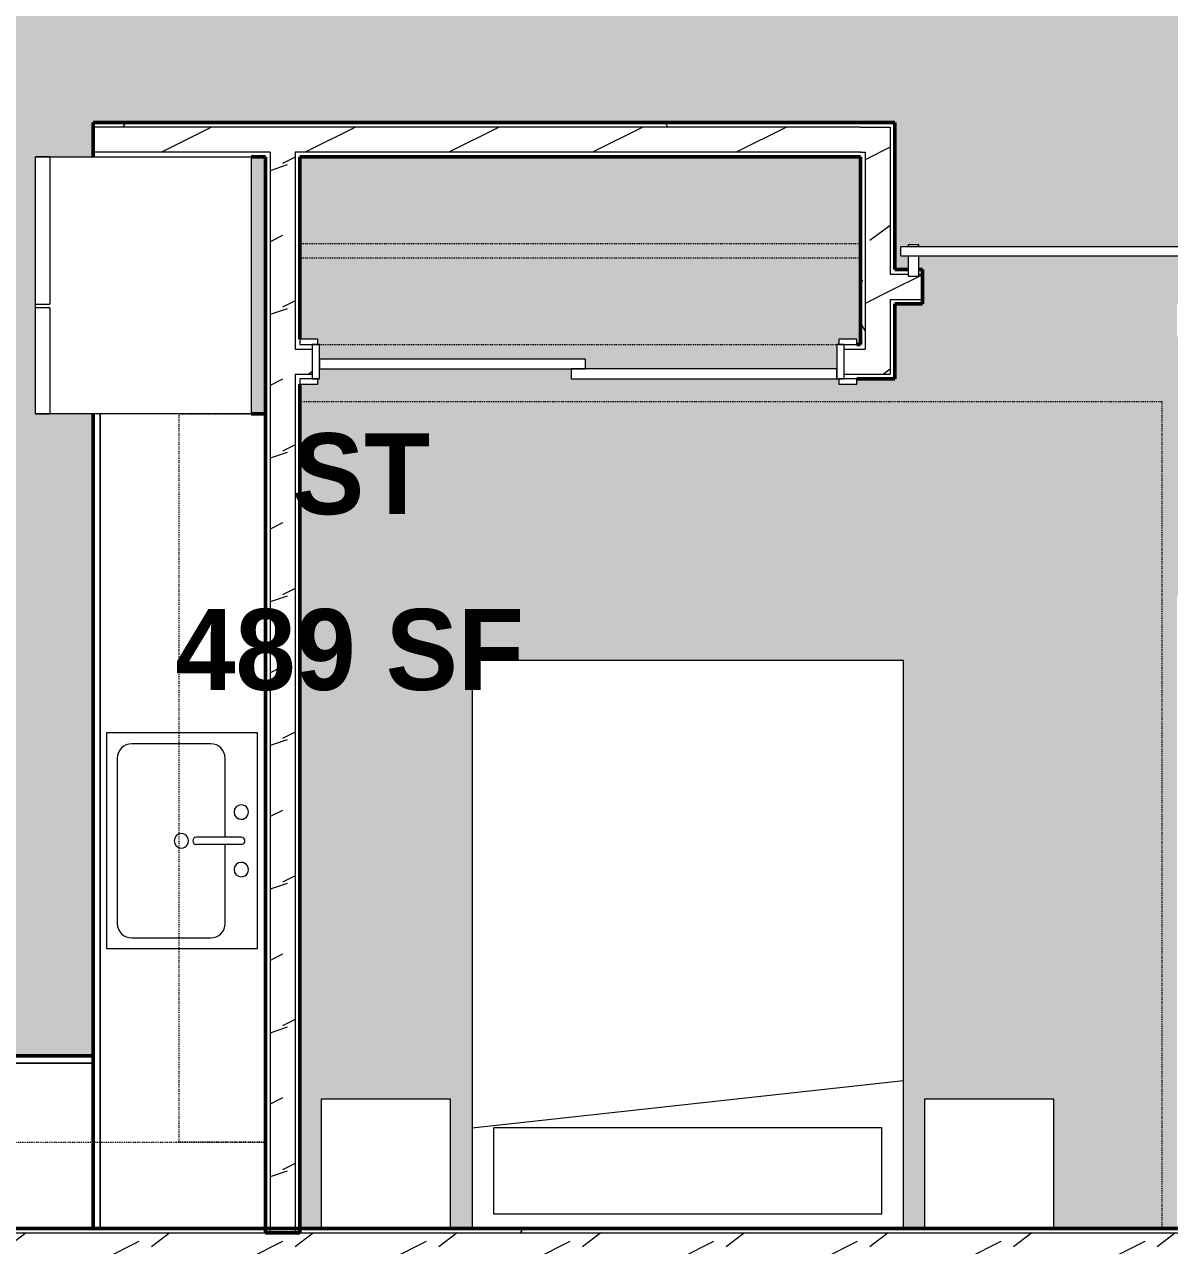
# Model space of a CAD drawing. Header units: inches. Extents: x -4294 to -464, y 9706 to 12475.
# Drawn here: x -3715 to -3555.7, y 11549 to 11718.9 of the extents above; entities that cross this region are included whole.
import ezdxf

# ---------------------------------------------------------------- set-up
doc = ezdxf.new("R2010")
doc.units = ezdxf.units.IN
doc.header["$MEASUREMENT"] = 0
doc.linetypes.add('Dash', pattern=[0.25, 0.125, -0.125])
for name, color, linetype, lineweight in [('0-1', 7, 'Continuous', 5), ('0-2', 7, 'Continuous', 9), ('A-AREA-IDEN', 2, 'Continuous', 9), ('A-AREA-PATT-4', 254, 'Continuous', 9), ('A-DOOR-1', 7, 'Continuous', 9), ('A-DOOR-2', 90, 'Continuous', 20), ('A-DOOR-3', 50, 'Continuous', 13), ('A-DOOR-4', 250, 'Continuous', 50), ('A-DOOR-FRAM-1', 90, 'Continuous', 20), ('A-WALL', 113, 'Continuous', 13), ('A-WALL-2', 250, 'Continuous', 50), ('A-WALL-3', 50, 'Continuous', 13), ('A-WALL-4', 113, 'Continuous', 50), ('A-WALL-PATT-1', 7, 'Continuous', 9), ('A-WALL-PATT-2', 8, 'Continuous', 9), ('A-WALL-PATT-5', 111, 'Continuous', 9), ('I-FURN-1', 7, 'Continuous', 9), ('I-FURN-HDLN-1', 7, 'Dash', 9), ('P-SANR-FIXT-1', 7, 'Continuous', 9), ('Q-CASE-1', 250, 'Continuous', 50), ('Q-CASE-2', 7, 'Continuous', 9), ('Q-CASE-HDLN-1', 7, 'Dash', 9), ('Q-SPCQ-1', 7, 'Continuous', 9)]:
    doc.layers.add(name, color=color, linetype=linetype, lineweight=lineweight)
doc.styles.add('Century Gothic_B', font='GOTHICB.TTF', dxfattribs={"height": 11.25})
pattern_1 = [(0, (0, 0), (38.4, 9.6), [1.584, -27.216, 1.584, -27.216, -153.6]), (0, (0, 0), (38.4, 9.6), [-57.6, 1.584, -56.016, 1.584, -27.216, -67.2]), (0, (0, 0), (38.4, 9.6), [-144, 1.584, -17.616, 1.584, -46.416]), (120, (14.4, 4.8), (-27.513844, 28.4553755), [1.584, -27.216, 1.584, -27.216, -153.6]), (120, (14.4, 4.8), (-27.513844, 28.4553755), [-57.6, 1.584, -56.016, 1.584, -27.216, -67.2]), (120, (14.4, 4.8), (-27.513844, 28.4553755), [-144, 1.584, -17.616, 1.584, -46.416]), (240, (19.2, 24), (-10.886156, -38.0553755), [1.584, -27.216, 1.584, -27.216, -153.6]), (240, (19.2, 24), (-10.886156, -38.0553755), [-57.6, 1.584, -56.016, 1.584, -27.216, -67.2]), (240, (19.2, 24), (-10.886156, -38.0553755), [-144, 1.584, -17.616, 1.584, -46.416])]
pattern_2 = [(216.87, (7.997, 19.992), (59.9755286, 39.9843071), [9.996, -89.964]), (206.565, (19.992, 13.994), (-19.991807, -19.992219), [22.352, -22.352]), (198.435, (19.992, 3.998), (-39.983821, -19.991955), [12.644, -50.576])]

# ---------------------------------------------------------------- blocks, each defined once
blk = doc.blocks.new('FOLDING_SLIDING CLOSET - 72_ x 80_-1372823-FLOOR PLAN - 3RD FLOOR')
at = {"layer": 'A-DOOR-1'}
for p, q in [((-36.25, 3), (-38.75, 3)), ((-38.75, 3), (-38.75, 2.25)), ((-38.75, 2.25), (-36.25, 2.25)), ((-36.25, 2.25), (-36.25, 3)), ((38.75, 3), (36.25, 3)), ((36.25, 3), (36.25, 2.25)), ((36.25, 2.25), (38.75, 2.25)), ((38.75, 2.25), (38.75, 3)), ((-36.25, -2.5), (-38.75, -2.5)), ((-38.75, -2.5), (-38.75, -3.25)), ((-38.75, -3.25), (-36.25, -3.25)), ((-36.25, -3.25), (-36.25, -2.5)), ((38.75, -2.5), (36.25, -2.5)), ((36.25, -2.5), (36.25, -3.25)), ((36.25, -3.25), (38.75, -3.25)), ((38.75, -3.25), (38.75, -2.5))]:
    blk.add_line(p, q, dxfattribs=at)
at = {"layer": 'A-DOOR-2'}
for p, q in [((1, 2.25), (-36, 2.25)), ((-36, 2.25), (-36, 0.87)), ((1, 0.87), (1, 2.25)), ((-36, 0.87), (1, 0.87)), ((36, 0.87), (-1, 0.87)), ((-1, 0.87), (-1, -0.5)), ((36, -0.5), (36, 0.87)), ((-1, -0.5), (36, -0.5))]:
    blk.add_line(p, q, dxfattribs=at)
at = {"layer": 'A-DOOR-FRAM-1'}
for p, q in [((-36, 2.25), (-37, 2.25)), ((-37, 2.25), (-37, -2.5)), ((-36, -2.5), (-36, 2.25)), ((36, 2.25), (36, -2.5)), ((37, 2.25), (36, 2.25)), ((37, -2.5), (37, 2.25)), ((-37, -2.5), (-36, -2.5)), ((36, -2.5), (37, -2.5))]:
    blk.add_line(p, q, dxfattribs=at)
blk = doc.blocks.new('Interior_barn_door_18732 - Interior_barn_door_18732-1655839-FLOOR PLAN - 3RD FLOOR')
at = {"layer": 'A-DOOR-1'}
for p, q in [((-23.69, -6), (-23.69, -6.07)), ((-23.44, -6.07), (-23.69, -6.07)), ((-23.69, -6.07), (-23.62, -6.07)), ((-23.63, -6.32), (-23.63, -6.57)), ((-23.59, -6.32), (-23.59, -6.57)), ((-23.56, -6.32), (-22.49, -6.32)), ((-22.49, -6.57), (-23.56, -6.57)), ((-22.69, -6.07), (-23.44, -6.07)), ((-23.32, -6.07), (-23.32, -6.32)), ((-23.32, -6.07), (-23.32, -6.32)), ((-22.82, -6.32), (-22.82, -6.07)), ((-22.82, -6.32), (-22.82, -6.07)), ((-22.44, -6.07), (-22.69, -6.07)), ((-22.51, -6.07), (-22.44, -6.07)), ((-22.49, -6.32), (-22.49, -6.57)), ((-22.44, -6.07), (-22.44, -6)), ((-20.62, -6.57), (-20.62, -6.32))]:
    blk.add_line(p, q, dxfattribs=at)
for points in [[(-23.63, -6.32), (-23.62, -6.32), (-23.6, -6.32), (-23.58, -6.32)], [(-23.58, -6.57), (-23.6, -6.57), (-23.62, -6.57), (-23.63, -6.57)]]:
    blk.add_open_spline(points, degree=3, dxfattribs=at)
for points, knots in [([(-22.49, -6.32), (-22.05, -6.32), (-21.63, -6.32), (-21.29, -6.32), (-20.97, -6.32), (-20.65, -6.32), (-20.61, -6.32), (-20.63, -6.32), (-20.63, -6.32)], [-0.722227, -0.722227, -0.722227, -0.722227, -0.6854273, -0.6485379, -0.6054888, -0.5563887, -0.4969616, -0.4885654, -0.4885654, -0.4885654, -0.4885654]), ([(-20.63, -6.57), (-20.63, -6.57), (-20.61, -6.57), (-20.65, -6.57), (-20.97, -6.57), (-21.29, -6.57), (-21.63, -6.57), (-22.05, -6.57), (-22.49, -6.57)], [0.4885654, 0.4885654, 0.4885654, 0.4885654, 0.4969616, 0.5563887, 0.6054888, 0.6485379, 0.6854273, 0.722227, 0.722227, 0.722227, 0.722227])]:
    blk.add_open_spline(points, degree=3, knots=knots, dxfattribs=at)
at = {"layer": 'A-DOOR-3'}
for p, q in [((-57.5, -1.47), (-59, -1.47)), ((-59, -1.47), (-59, -4.32)), ((-57.5, -4.32), (-57.5, -1.47)), ((20, -1.47), (18.5, -1.47)), ((18.5, -1.47), (18.5, -4.32)), ((20, -4.32), (20, -1.47)), ((-53.24, -4.32), (-60, -4.32)), ((-60, -4.95), (-60, -4.32)), ((-60, -5.57), (-60, -4.95)), ((-53.29, -4.23), (-52.82, -4.98)), ((-53.29, -4.23), (-52.79, -4.23)), ((-52.82, -4.92), (-53.29, -5.67)), ((-52.79, -4.23), (-52.29, -4.23)), ((-52.76, -4.98), (-52.29, -4.23)), ((-52.29, -5.67), (-52.76, -4.92)), ((-23.44, -4.32), (-52.35, -4.32)), ((-50.9, -4.07), (-24.9, -4.07)), ((-23.5, -4.23), (-23.03, -4.98)), ((-23.5, -4.23), (-23, -4.23)), ((-23.03, -4.92), (-23.5, -5.67)), ((-23, -4.23), (-22.5, -4.23)), ((-22.97, -4.98), (-22.5, -4.23)), ((-22.5, -5.67), (-22.97, -4.92)), ((21, -4.32), (-22.56, -4.32)), ((21, -4.32), (21, -4.95)), ((21, -4.95), (21, -5.57)), ((-60, -5.57), (-53.23, -5.57)), ((-59, -5.57), (-59, -5.85)), ((-59, -5.85), (-57.5, -5.85)), ((-57.5, -5.85), (-57.5, -5.57)), ((-53.56, -5.67), (-53.56, -6)), ((-52.06, -5.67), (-53.56, -5.67)), ((-52.06, -6), (-53.56, -6)), ((-52.35, -5.57), (-23.44, -5.57)), ((-52.06, -6), (-52.06, -5.67)), ((-24.9, -5.82), (-50.9, -5.82)), ((-23.73, -6), (-23.73, -5.67)), ((-22.23, -5.67), (-23.73, -5.67)), ((-22.23, -6), (-23.73, -6)), ((-22.56, -5.57), (21, -5.57)), ((-22.23, -5.67), (-22.23, -6)), ((18.5, -5.57), (18.5, -5.85)), ((18.5, -5.85), (20, -5.85)), ((20, -5.85), (20, -5.57))]:
    blk.add_line(p, q, dxfattribs=at)
at = {"layer": 'A-DOOR-4'}
for p, q in [((-50.9, -4.07), (-55.9, -4.07)), ((-55.9, -4.07), (-55.9, -4.32)), ((-50.9, -4.33), (-50.9, -4.07)), ((-19.9, -4.07), (-24.9, -4.07)), ((-24.9, -4.07), (-24.9, -4.33)), ((-19.9, -4.34), (-19.9, -4.07)), ((-55.9, -5.57), (-55.9, -5.82)), ((-55.9, -5.82), (-53.56, -5.82)), ((-52.06, -5.82), (-50.9, -5.82)), ((-50.9, -5.82), (-50.9, -5.57)), ((-24.9, -5.57), (-24.9, -5.82)), ((-24.9, -5.82), (-23.73, -5.82)), ((-22.23, -5.82), (-19.9, -5.82)), ((-19.9, -5.82), (-19.9, -5.55))]:
    blk.add_line(p, q, dxfattribs=at)
blk = doc.blocks.new('OD_CW_Closet - OD_CW_Closet-1695006-FLOOR PLAN - 3RD FLOOR')
at = {"layer": 'Q-CASE-HDLN-1'}
for p, q in [((78.78, 24), (0.74, 24)), ((0.74, 24), (0.74, -1.37)), ((78.78, -2.12), (78.78, 24)), ((0.74, 11.94), (78.78, 11.94)), ((0.74, 9.94), (78.78, 9.94)), ((3.49, -2.12), (75.49, -2.12)), ((78.24, -2.12), (78.78, -2.12))]:
    blk.add_line(p, q, dxfattribs=at)
blk = doc.blocks.new('Bed-Standard - Queen 60_ x 79_-1242961-FLOOR PLAN - 3RD FLOOR')
at = {"layer": 'I-FURN-1'}
for p, q in [((-19.31, 37.7), (-19.31, -41.3)), ((40.69, -41.3), (40.69, 37.7)), ((-16.31, 35.7), (-16.31, 23.7)), ((-16.31, 35.7), (37.69, 35.7)), ((37.69, 35.7), (37.69, 23.7)), ((40.69, 23.7), (-19.31, 17.13)), ((-16.31, 23.7), (37.69, 23.7)), ((-19.31, -41.3), (40.69, -41.3))]:
    blk.add_line(p, q, dxfattribs=at)
at = {"layer": 'I-FURN-HDLN-1'}
for p, q in [((-55.31, 37.7), (-55.31, -77.3)), ((-55.31, -77.3), (64.69, -77.3))]:
    blk.add_line(p, q, dxfattribs=at)
blk = doc.blocks.new('Table-Night Stand - 18_ x 18_ x 24_-V20-FLOOR PLAN - 3RD FLOOR')
at = {"layer": 'I-FURN-1'}
for p, q in [((0.15, 18), (0.15, 0)), ((18.15, 0), (18.15, 18)), ((0.15, 0), (18.15, 0))]:
    blk.add_line(p, q, dxfattribs=at)
blk = doc.blocks.new('Refrigerator_-_Side-by-Side_6047 - 36_ X 30_-1372843-FLOOR PLAN - 3RD FLOOR')
at = {"layer": 'Q-SPCQ-1'}
for p, q in [((-17.88, 15.58), (17.87, 15.58)), ((-17.88, -14.42), (-17.88, 15.58)), ((-17.88, 15.58), (-3.13, 15.58)), ((-17.88, 15.58), (-17.88, 13.58)), ((-3.13, 13.58), (-3.13, 15.58)), ((-2.63, 15.58), (17.87, 15.58)), ((-2.63, 15.58), (-2.63, 13.58)), ((17.87, 15.58), (17.87, -14.42)), ((17.87, 13.58), (17.87, 15.58)), ((-3.13, 13.58), (-17.88, 13.58)), ((17.87, 13.58), (-2.63, 13.58)), ((17.87, -14.42), (-17.88, -14.42))]:
    blk.add_line(p, q, dxfattribs=at)
blk = doc.blocks.new('OD_CW_Base Cabinet - OD_CW_Base Cabinet-2082503-FLOOR PLAN - 3RD FLOOR')
at = {"layer": 'Q-CASE-1'}
for p, q in [((0.74, 24), (0.74, 22)), ((0.74, 0), (114.06, 0))]:
    blk.add_line(p, q, dxfattribs=at)
at = {"layer": 'Q-CASE-2'}
for p, q in [((0.74, 22), (0.74, 24)), ((0.74, 1), (114.06, 1)), ((114.06, 1), (0.74, 1)), ((114.06, 0), (0.74, 0))]:
    blk.add_line(p, q, dxfattribs=at)
blk = doc.blocks.new('Sink Kitchen-Single - 30_ x 21_-366345-FLOOR PLAN - 3RD FLOOR')
at = {"layer": 'P-SANR-FIXT-1'}
for p, q in [((15.62, 10.59), (-14.38, 10.59)), ((-14.38, 10.59), (-14.38, -10.41)), ((15.62, -10.41), (15.62, 10.59)), ((0.12, 8.34), (0.12, 2.09)), ((1.12, 8.34), (1.12, 2.09)), ((0.12, 6.09), (-10.88, 6.09)), ((12.12, 6.09), (1.12, 6.09)), ((-12.88, 4.09), (-12.88, -6.91)), ((14.12, -6.91), (14.12, 4.09)), ((-10.88, -8.91), (12.12, -8.91)), ((-14.38, -10.41), (15.62, -10.41))]:
    blk.add_line(p, q, dxfattribs=at)
for centre, radius, start, end in [((-3.38, 8.34), 1, 360, 180), ((0.62, 8.34), 0.5, 360, 180), ((4.62, 8.34), 1, 360, 180), ((-3.38, 8.34), 1, 180, 0), ((4.62, 8.34), 1, 180, 360), ((-10.88, 4.09), 2, 90, 180), ((12.12, 4.09), 2, 360, 90), ((0.62, 2.09), 0.5, 180, 0), ((0.62, 0), 1, 360, 180), ((0.62, 0), 1, 180, 0), ((-10.88, -6.91), 2, 180, 270), ((12.12, -6.91), 2, 270, 0)]:
    blk.add_arc(centre, radius, start, end, dxfattribs=at)
blk = doc.blocks.new('OD_CW_Base Cabinet - OD_CW_Base Cabinet-1965639-FLOOR PLAN - 3RD FLOOR')
at = {"layer": 'Q-CASE-1'}
for p, q in [((0.74, 24), (0.74, 0)), ((0.74, 0), (17.97, 0)), ((41.97, 0), (110.41, 0))]:
    blk.add_line(p, q, dxfattribs=at)
at = {"layer": 'Q-CASE-2'}
for p, q in [((0.74, 1), (0.74, 24)), ((0.74, 0), (0.74, 1)), ((0.74, 1), (17.97, 1)), ((17.97, 1), (0.74, 1)), ((17.97, 0), (0.74, 0)), ((41.97, 1), (110.41, 1)), ((110.41, 1), (41.97, 1)), ((110.41, 0), (41.97, 0))]:
    blk.add_line(p, q, dxfattribs=at)
blk = doc.blocks.new('OD_CW_Upper Cabinet - OD_CW_Upper Cabinet-1965667-FLOOR PLAN - 3RD FLOOR')
at = {"layer": 'Q-CASE-HDLN-1'}
for p, q in [((0.74, -24), (0.74, -12)), ((0.74, -12), (134.41, -12)), ((134.41, -12), (134.41, -24)), ((134.41, -24), (0.74, -24))]:
    blk.add_line(p, q, dxfattribs=at)
blk = doc.blocks.new('OD_CW_Upper Cabinet - OD_CW_Upper Cabinet-2082473-FLOOR PLAN - 3RD FLOOR')
at = {"layer": 'Q-CASE-HDLN-1'}
for p, q in [((0.74, -24), (0.74, -12)), ((0.74, -12), (102.06, -12)), ((102.06, -12), (102.06, -24)), ((102.06, -24), (0.74, -24))]:
    blk.add_line(p, q, dxfattribs=at)
blk = doc.blocks.new('CTR - 1st Phase - Unit Layouts_rvt-1-FLOOR PLAN - 3RD FLOOR')
at = {"layer": 'A-WALL-PATT-1'}
h = blk.add_hatch(dxfattribs=at)
h.set_pattern_fill('FP_1', color=256, style=0, pattern_type=2)
h.set_pattern_definition(pattern_1)
h.paths.add_polyline_path([(-3680.87, 11704.56), (-3594.57, 11704.56), (-3594.59, 11705.19), (-3705.49, 11705.19), (-3705.49, 11704.56), (-3683.49, 11704.56)], flags=0)
h = blk.add_hatch(dxfattribs=at)
h.set_pattern_fill('FP_1', color=256, style=0, pattern_type=2)
h.set_pattern_definition(pattern_1)
h.paths.add_polyline_path([(-3677.37, 11551.36), (-3676.74, 11551.36), (-3676.74, 11670.19), (-3677.37, 11670.19), (-3677.37, 11616.06)], flags=0)
h.paths.add_polyline_path([(-3677.37, 11673.69), (-3676.74, 11673.69), (-3676.74, 11700.44), (-3677.37, 11700.43), (-3677.37, 11674.31)], flags=0)
h = blk.add_hatch(dxfattribs=at)
h.set_pattern_fill('FP_1', color=256, style=0, pattern_type=2)
h.set_pattern_definition(pattern_1)
h.paths.add_polyline_path([(-3598.07, 11674.31), (-3598.07, 11701.06), (-3598.69, 11701.06), (-3598.69, 11674.31)], flags=0)
h = blk.add_hatch(dxfattribs=at)
h.set_pattern_fill('FP_1', color=256, style=0, pattern_type=2)
h.set_pattern_definition(pattern_1)
h.paths.add_polyline_path([(-3593.94, 11679.99), (-3590.1, 11679.99), (-3590.1, 11680.61), (-3593.94, 11680.61)], flags=0)
h.paths.add_polyline_path([(-3503.67, 11679.99), (-3503.67, 11680.61), (-3550.55, 11680.61), (-3550.55, 11679.99), (-3504.85, 11679.99)], flags=0)
at = {"layer": 'A-WALL-PATT-2'}
h = blk.add_hatch(dxfattribs=at)
h.set_pattern_fill('FP_2', color=256, style=0, pattern_type=2)
h.set_pattern_definition(pattern_2)
h.paths.add_polyline_path([(-3670.24, 11701.06), (-3598.07, 11701.07), (-3598.07, 11704.56), (-3705.49, 11704.56), (-3705.49, 11701.06), (-3677.37, 11701.06)], flags=0)
h = blk.add_hatch(dxfattribs=at)
h.set_pattern_fill('FP_2', color=256, style=0, pattern_type=2)
h.set_pattern_definition(pattern_2)
h.paths.add_polyline_path([(-3598.05, 11673.69), (-3594.57, 11673.69), (-3594.57, 11704.56), (-3598.07, 11704.56), (-3598.07, 11673.69)], flags=0)
h = blk.add_hatch(dxfattribs=at)
h.set_pattern_fill('FP_2', color=256, style=0, pattern_type=2)
h.set_pattern_definition(pattern_2)
h.paths.add_polyline_path([(-3680.87, 11550.74), (-3677.37, 11550.74), (-3677.37, 11701.06), (-3680.87, 11701.06), (-3680.87, 11616.06)], flags=0)
h = blk.add_hatch(dxfattribs=at)
h.set_pattern_fill('FP_2', color=256, style=0, pattern_type=2)
h.set_pattern_definition(pattern_2)
h.paths.add_polyline_path([(-3594.57, 11680.61), (-3590.1, 11680.61), (-3590.1, 11684.11), (-3590.6, 11684.11), (-3590.6, 11683.84), (-3592.1, 11683.84), (-3592.1, 11684.11), (-3594.57, 11684.11)], flags=0)
h.paths.add_polyline_path([(-3554.05, 11680.61), (-3503.67, 11680.61), (-3503.67, 11684.11), (-3513.1, 11684.11), (-3513.1, 11683.84), (-3514.6, 11683.84), (-3514.6, 11684.11), (-3554.1, 11684.11), (-3554.1, 11680.61)], flags=0)
h = blk.add_hatch(dxfattribs=at)
h.set_pattern_fill('FP_2', color=256, style=0, pattern_type=2)
h.set_pattern_definition(pattern_2)
h.paths.add_polyline_path([(-3674.99, 11670.19), (-3674.99, 11673.69), (-3677.37, 11673.69), (-3677.37, 11670.19), (-3676.74, 11670.19)], flags=0)
h.paths.add_polyline_path([(-3594.57, 11670.19), (-3594.57, 11673.69), (-3600.99, 11673.69), (-3600.99, 11670.19), (-3598.07, 11670.19)], flags=0)
at = {"layer": 'A-WALL-2'}
for p, q in [((-3598.69, 11705.19), (-3705.49, 11705.19)), ((-3705.49, 11705.19), (-3705.49, 11700.44)), ((-3594.57, 11705.19), (-3598.69, 11705.19)), ((-3593.94, 11705.19), (-3594.57, 11705.19)), ((-3593.94, 11684.74), (-3593.94, 11705.19)), ((-3683.49, 11700.44), (-3681.49, 11700.44)), ((-3681.49, 11700.44), (-3681.49, 11550.74)), ((-3676.74, 11675.06), (-3676.74, 11700.44)), ((-3676.74, 11700.44), (-3598.69, 11700.44)), ((-3598.69, 11700.44), (-3598.69, 11674.31)), ((-3592.1, 11684.74), (-3593.94, 11684.74)), ((-3590.1, 11684.74), (-3590.6, 11684.74)), ((-3590.1, 11679.99), (-3590.1, 11684.74)), ((-3593.94, 11679.99), (-3590.1, 11679.99)), ((-3593.94, 11674.31), (-3593.94, 11679.99)), ((-3598.69, 11674.31), (-3599.24, 11674.31)), ((-3593.94, 11670.19), (-3593.94, 11674.31)), ((-3599.24, 11669.56), (-3593.94, 11669.56)), ((-3593.94, 11669.56), (-3593.94, 11670.19)), ((-3676.74, 11550.74), (-3676.74, 11668.81)), ((-3681.49, 11550.74), (-3676.74, 11550.74))]:
    blk.add_line(p, q, dxfattribs=at)
at = {"layer": 'A-WALL-3'}
for p, q in [((-3598.69, 11704.56), (-3705.49, 11704.56)), ((-3598.69, 11704.56), (-3598.07, 11704.56)), ((-3598.07, 11704.56), (-3594.57, 11704.56)), ((-3594.57, 11704.56), (-3594.57, 11684.11)), ((-3680.87, 11701.06), (-3705.49, 11701.06)), ((-3680.87, 11701.06), (-3680.87, 11700.44)), ((-3680.87, 11700.44), (-3680.87, 11550.74)), ((-3677.37, 11701.06), (-3677.37, 11700.44)), ((-3598.69, 11701.06), (-3677.37, 11701.06)), ((-3677.37, 11700.44), (-3677.37, 11673.69)), ((-3598.69, 11701.06), (-3598.07, 11701.06)), ((-3598.07, 11701.06), (-3598.07, 11674.31)), ((-3594.57, 11684.11), (-3593.94, 11684.11)), ((-3593.94, 11684.11), (-3592.1, 11684.11)), ((-3590.6, 11684.11), (-3590.1, 11684.11)), ((-3594.57, 11680.61), (-3593.94, 11680.61)), ((-3594.57, 11680.61), (-3594.57, 11674.31)), ((-3593.94, 11680.61), (-3590.1, 11680.61)), ((-3677.37, 11673.69), (-3676.74, 11673.69)), ((-3676.74, 11673.69), (-3674.99, 11673.69)), ((-3600.99, 11673.69), (-3598.07, 11673.69)), ((-3598.07, 11674.31), (-3598.07, 11673.69)), ((-3594.57, 11674.31), (-3594.57, 11673.69)), ((-3594.57, 11673.69), (-3594.57, 11670.19)), ((-3677.37, 11670.19), (-3676.74, 11670.19)), ((-3677.37, 11670.19), (-3677.37, 11550.74)), ((-3676.74, 11670.19), (-3674.99, 11670.19)), ((-3600.99, 11670.19), (-3594.57, 11670.19))]:
    blk.add_line(p, q, dxfattribs=at)
at = {"layer": '0-2'}
for name, p, rotation in [('Refrigerator_-_Side-by-Side_6047 - 36_ X 30_-1372843-FLOOR PLAN - 3RD FLOOR', (-3697.91, 11682.56), 90.00000000001177), ('Interior_barn_door_18732 - Interior_barn_door_18732-1655839-FLOOR PLAN - 3RD FLOOR', (-3572.1, 11682.36), 180), ('FOLDING_SLIDING CLOSET - 72_ x 80_-1372823-FLOOR PLAN - 3RD FLOOR', (-3637.99, 11671.81), 180), ('Bed-Standard - Queen 60_ x 79_-1242961-FLOOR PLAN - 3RD FLOOR', (-3612.05, 11589.07), 180), ('OD_CW_Base Cabinet - OD_CW_Base Cabinet-2082503-FLOOR PLAN - 3RD FLOOR', (-3705.49, 11665.43), 270.0000000000099), ('OD_CW_Upper Cabinet - OD_CW_Upper Cabinet-2082473-FLOOR PLAN - 3RD FLOOR', (-3705.49, 11562.63), 90.00000000001414), ('Sink Kitchen-Single - 30_ x 21_-366345-FLOOR PLAN - 3RD FLOOR', (-3693.21, 11605.91), 269.9999999999972), ('OD_CW_Base Cabinet - OD_CW_Base Cabinet-1965639-FLOOR PLAN - 3RD FLOOR', (-3704.75, 11575.36), 180), ('Table-Night Stand - 18_ x 18_ x 24_-V20-FLOOR PLAN - 3RD FLOOR', (-3655.59, 11569.36), 180), ('Table-Night Stand - 18_ x 18_ x 24_-V20-FLOOR PLAN - 3RD FLOOR', (-3571.66, 11569.36), 180)]:
    blk.add_blockref(name, p, dxfattribs=dict(at, rotation=rotation))
for name, p in [('OD_CW_Closet - OD_CW_Closet-1695006-FLOOR PLAN - 3RD FLOOR', (-3677.48, 11676.44)), ('OD_CW_Upper Cabinet - OD_CW_Upper Cabinet-1965667-FLOOR PLAN - 3RD FLOOR', (-3815.9, 11575.36))]:
    blk.add_blockref(name, p, dxfattribs=at)

msp = doc.modelspace()

# ---------------------------------------------------------------- hatches: boundary and pattern name
at = {"layer": 'A-AREA-PATT-4'}
h = msp.add_hatch(color=256, dxfattribs=at)
h.paths.add_polyline_path([(-3652.74, 11551.36), (-3652.74, 11630.36), (-3592.74, 11630.36), (-3592.74, 11551.36), (-3589.81, 11551.36), (-3589.81, 11569.36), (-3571.81, 11569.36), (-3571.81, 11551.36), (-3554.67, 11551.36), (-3554.67, 11639.41), (-3549.92, 11639.41), (-3549.92, 11551.36), (-3513.92, 11551.36), (-3513.92, 11584.12), (-3507.55, 11584.12), (-3507.55, 11579.37), (-3509.17, 11579.37), (-3509.17, 11551.36), (-3483.97, 11551.36), (-3483.97, 11579.37), (-3487.55, 11579.37), (-3487.55, 11584.12), (-3483.97, 11584.12), (-3483.97, 11592.14), (-3491.7, 11592.14), (-3492.66, 11592.27), (-3493.56, 11592.64), (-3494.33, 11593.23), (-3494.93, 11594), (-3495.3, 11594.9), (-3495.43, 11595.94), (-3495.43, 11597.25), (-3498.45, 11596.91), (-3499.45, 11595.71), (-3500.45, 11595.15), (-3501.96, 11594.79), (-3502.45, 11594.7), (-3503.45, 11594.62), (-3505.44, 11594.79), (-3507.45, 11595.33), (-3509.8, 11596.22), (-3511.45, 11596.99), (-3513.45, 11598.38), (-3514.45, 11599.38), (-3514.95, 11600.24), (-3515.45, 11601.62), (-3515.45, 11602.62), (-3514.95, 11603.99), (-3514.45, 11604.86), (-3513.3, 11605.96), (-3511.45, 11607.24), (-3509.45, 11608.18), (-3507.45, 11608.9), (-3505.44, 11609.44), (-3503.45, 11609.62), (-3501.92, 11609.44), (-3501.45, 11609.35), (-3500.45, 11609.08), (-3499.45, 11608.52), (-3498.45, 11607.33), (-3495.43, 11606.98), (-3495.43, 11608.37), (-3495.3, 11609.33), (-3494.93, 11610.23), (-3494.33, 11611), (-3493.56, 11611.59), (-3492.66, 11611.96), (-3491.7, 11612.09), (-3483.97, 11612.09), (-3483.97, 11620.12), (-3507.97, 11620.12), (-3507.97, 11678.11), (-3483.97, 11678.11), (-3483.97, 11679.99), (-3549.92, 11679.99), (-3549.92, 11675.41), (-3554.67, 11675.41), (-3554.67, 11679.99), (-3554.1, 11679.99), (-3554.1, 11684.74), (-3514.6, 11684.74), (-3514.6, 11686.69), (-3516.2, 11686.69), (-3516.2, 11686.44), (-3552.2, 11686.44), (-3552.2, 11686.69), (-3590.6, 11686.69), (-3590.6, 11684.74), (-3590.1, 11684.74), (-3590.1, 11679.99), (-3593.94, 11679.99), (-3593.94, 11669.56), (-3599.24, 11669.56), (-3599.24, 11668.81), (-3601.74, 11668.81), (-3601.74, 11669.56), (-3638.99, 11669.56), (-3638.99, 11670.94), (-3673.99, 11670.94), (-3673.99, 11669.56), (-3674.24, 11669.56), (-3674.24, 11668.81), (-3676.74, 11668.81), (-3676.74, 11551.36), (-3673.74, 11551.36), (-3673.74, 11569.36), (-3655.74, 11569.36), (-3655.74, 11551.36)], flags=0)
h.paths.add_polyline_path([(-3504.92, 11688.99), (-3540.92, 11688.99), (-3540.92, 11690.74), (-3504.92, 11690.74)], flags=0)
h.paths.add_polyline_path([(-3851.85, 11557.21), (-3848.54, 11557.21), (-3848.54, 11583.21), (-3823.54, 11583.21), (-3823.54, 11557.21), (-3819.91, 11557.21), (-3819.91, 11582.38), (-3820.54, 11582.38), (-3820.54, 11587.13), (-3815.16, 11587.13), (-3815.16, 11575.36), (-3705.49, 11575.36), (-3705.49, 11664.69), (-3713.49, 11664.69), (-3713.49, 11700.44), (-3705.49, 11700.44), (-3705.49, 11705.19), (-3593.94, 11705.19), (-3593.94, 11684.74), (-3592.1, 11684.74), (-3592.1, 11686.69), (-3593.1, 11686.71), (-3593.1, 11687.94), (-3592.1, 11687.94), (-3592.1, 11688.21), (-3590.6, 11688.21), (-3590.6, 11687.94), (-3552.2, 11687.94), (-3552.2, 11688.19), (-3549.86, 11688.19), (-3549.86, 11688.36), (-3549.58, 11688.36), (-3549.53, 11688.44), (-3549.21, 11688.44), (-3549.26, 11688.69), (-3551.46, 11688.71), (-3551.41, 11688.94), (-3548.47, 11688.94), (-3548.52, 11688.69), (-3548.86, 11688.69), (-3548.86, 11688.44), (-3548.48, 11688.44), (-3548.48, 11688.36), (-3548.36, 11688.36), (-3548.36, 11688.19), (-3520.04, 11688.19), (-3520.04, 11688.36), (-3518.54, 11688.36), (-3518.54, 11688.19), (-3516.2, 11688.19), (-3516.2, 11687.94), (-3514.6, 11687.94), (-3514.6, 11688.21), (-3513.1, 11688.21), (-3513.1, 11687.94), (-3512.1, 11687.92), (-3512.1, 11686.69), (-3513.1, 11686.69), (-3513.1, 11684.74), (-3504.92, 11684.74), (-3504.92, 11688.99), (-3502.99, 11688.99), (-3502.99, 11689.61), (-3501.92, 11689.61), (-3501.92, 11724.36), (-3502.99, 11724.36), (-3502.99, 11724.99), (-3504.92, 11724.99), (-3504.92, 11747.19), (-3741.11, 11747.19), (-3741.11, 11731.06), (-3759.11, 11731.06), (-3759.11, 11735.06), (-3795.11, 11735.06), (-3795.11, 11731.06), (-3813.11, 11731.06), (-3813.11, 11747.19), (-3819.6, 11747.19), (-3819.6, 11736.64), (-3824.35, 11736.64), (-3824.35, 11747.19), (-3851.85, 11747.19), (-3851.85, 11740.4), (-3855.72, 11740.4), (-3855.72, 11702.38), (-3852.5, 11702.38), (-3852.47, 11705.34), (-3824.35, 11705.34), (-3824.35, 11706.64), (-3819.6, 11706.64), (-3819.6, 11715.06), (-3759.6, 11715.06), (-3759.6, 11685.06), (-3819.6, 11685.06), (-3819.6, 11700.59), (-3851.85, 11700.59), (-3851.85, 11587.13), (-3850.54, 11587.13), (-3850.54, 11582.38), (-3851.85, 11582.38), (-3851.85, 11563.71)], flags=0)
h.paths.add_polyline_path([(-3807.95, 11634.42), (-3840.96, 11634.42), (-3840.96, 11669.42), (-3834.96, 11669.42), (-3834.96, 11670.42), (-3762.96, 11670.42), (-3762.96, 11669.42), (-3756.96, 11669.42), (-3756.96, 11634.42), (-3787.53, 11634.42)], flags=0)
h.paths.add_polyline_path([(-3681.49, 11664.69), (-3681.49, 11700.44), (-3683.49, 11700.44), (-3683.49, 11664.69)], flags=0)
h.paths.add_polyline_path([(-3636.99, 11670.94), (-3601.99, 11670.94), (-3601.99, 11674.31), (-3601.74, 11674.31), (-3601.74, 11675.06), (-3599.24, 11675.06), (-3599.24, 11674.31), (-3598.69, 11674.31), (-3598.69, 11700.44), (-3676.74, 11700.44), (-3676.74, 11675.06), (-3674.24, 11675.06), (-3674.24, 11674.31), (-3673.99, 11674.31), (-3673.99, 11672.31), (-3636.99, 11672.31)], flags=0)
h.paths.add_polyline_path([(-3850.5, 11707.39), (-3851.5, 11707.39), (-3851.5, 11735.39), (-3826.25, 11735.39), (-3826.25, 11717.38), (-3825.75, 11717.36), (-3825.75, 11716.9), (-3826.25, 11716.9), (-3826.25, 11707.39), (-3835.63, 11707.39)], flags=0)
at = {"layer": 'A-WALL-PATT-5'}
h = msp.add_hatch(dxfattribs=at)
h.set_pattern_fill('FP_1', color=256, style=0, pattern_type=2)
h.set_pattern_definition(pattern_1)
h.paths.add_polyline_path([(-3819.32, 11550.74), (-3680.87, 11550.74), (-3680.87, 11551.36), (-3820.72, 11551.36), (-3820.72, 11550.74)], flags=0)
h.paths.add_polyline_path([(-3605, 11550.74), (-3597, 11550.74), (-3597, 11551.36), (-3677.37, 11551.36), (-3677.37, 11550.74), (-3652.74, 11550.74)], flags=0)
h = msp.add_hatch(dxfattribs=at)
h.set_pattern_fill('FP_2', color=256, style=0, pattern_type=2)
h.set_pattern_definition(pattern_2)
h.paths.add_polyline_path([(-3808.06, 11547.24), (-3597, 11547.25), (-3597, 11550.74), (-3820.72, 11550.74), (-3820.72, 11548.59), (-3819.32, 11548.59), (-3819.32, 11547.24)], flags=0)
h = msp.add_hatch(dxfattribs=at)
h.set_pattern_fill('FP_1', color=256, style=0, pattern_type=2)
h.set_pattern_definition(pattern_1)
h.paths.add_polyline_path([(-3597, 11550.74), (-3554.05, 11550.74), (-3554.05, 11551.36), (-3597, 11551.36)], flags=0)
h.paths.add_polyline_path([(-3479.87, 11550.74), (-3479.87, 11551.36), (-3509.8, 11551.36), (-3509.8, 11550.74), (-3480.5, 11550.74)], flags=0)
h.paths.add_polyline_path([(-3550.55, 11550.74), (-3513.3, 11550.74), (-3513.3, 11551.36), (-3550.55, 11551.36), (-3550.55, 11551)], flags=0)
h = msp.add_hatch(dxfattribs=at)
h.set_pattern_fill('FP_2', color=256, style=0, pattern_type=2)
h.set_pattern_definition(pattern_2)
h.paths.add_polyline_path([(-3597, 11547.24), (-3480.5, 11547.24), (-3480.5, 11550.74), (-3597, 11550.74), (-3597, 11548.34)], flags=0)

# ---------------------------------------------------------------- linework, layer by layer
at = {"layer": 'A-WALL'}
msp.add_line((-3820.72, 11550.74), (-3480.5, 11550.74), dxfattribs=at)
at = {"layer": 'A-WALL-4'}
msp.add_line((-3483.97, 11551.36), (-3820.72, 11551.36), dxfattribs=at)

# ---------------------------------------------------------------- block references
at = {"layer": '0-1'}
msp.add_blockref('CTR - 1st Phase - Unit Layouts_rvt-1-FLOOR PLAN - 3RD FLOOR', (0, 0), dxfattribs=at)

# ---------------------------------------------------------------- texts
at = {"layer": 'A-AREA-IDEN', "char_height": 11.25, "attachment_point": 1, "style": 'Century Gothic_B'}
for s, insert, width in [('ST', (-3677.8, 11661.98), 18.18), ('489 SF', (-3694.05, 11637.53), 57.57)]:
    msp.add_mtext(s, dxfattribs=dict(at, insert=insert, width=width))

doc.saveas('drawing.dxf')
